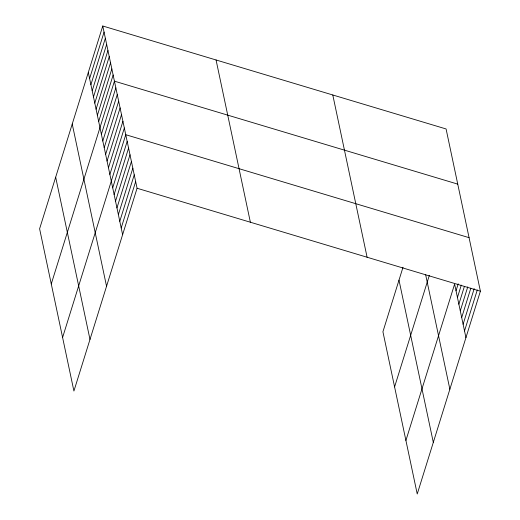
<?xml version="1.0" encoding="UTF-8"?>
<svg xmlns="http://www.w3.org/2000/svg" width="520" height="520" viewBox="0 0 520 520"><rect width="100%" height="100%" fill="white"/><g stroke="black" fill="none" stroke-linecap="round" stroke-linejoin="round"><path stroke-width="0.78" d="M102.765 26L39.605 228.787L73.918 391.04L137.078 188.247L102.765 26L446.082 128.96L480.396 291.213L417.235 494L382.922 331.753L403.013 267.241M89.596 78.559L104.059 32.13M90.896 84.689L105.359 38.259M92.19 90.818L106.652 44.389M93.49 96.948L107.945 50.518M94.783 103.077L109.245 56.648M96.083 109.206L110.539 62.777M97.377 115.336L111.839 68.907M98.677 121.466L113.133 75.036M51.272 283.953L114.433 81.166L457.75 184.125M101.387 134.284L115.843 87.861M102.798 140.978L117.26 94.549M104.215 147.673L118.677 101.244M105.632 154.362L120.094 107.939M107.049 161.057L121.505 114.627M108.466 167.752L122.922 121.323M109.876 174.441L124.338 128.017M62.595 337.493L125.755 134.706L469.072 237.672M112.71 187.831L127.173 141.401M114.127 194.519L128.583 148.096M115.538 201.214L130 154.785M116.955 207.909L131.417 161.48M118.372 214.597L132.834 168.175M119.788 221.292L134.245 174.863M121.199 227.988L135.662 181.558M394.589 386.913L429.344 275.327M405.912 440.459L454.616 284.096L465.94 337.643M456.027 290.791L458.198 283.829M457.444 297.486L461.299 285.103M458.861 304.174L464.406 286.377M460.278 310.869L467.747 286.884M461.688 317.564L470.847 288.158M463.106 324.252L474.195 288.659M464.522 330.947L477.295 289.939M137.078 188.247L480.396 291.213M425.601 274.495L449.865 389.24M398.996 280.15L433.31 442.403M332.787 94.984L367.101 257.238M216.06 59.975L250.374 222.228M88.302 72.43L122.616 234.676M72.234 124.026L106.548 286.28M55.673 177.19L89.986 339.437"/></g></svg>
